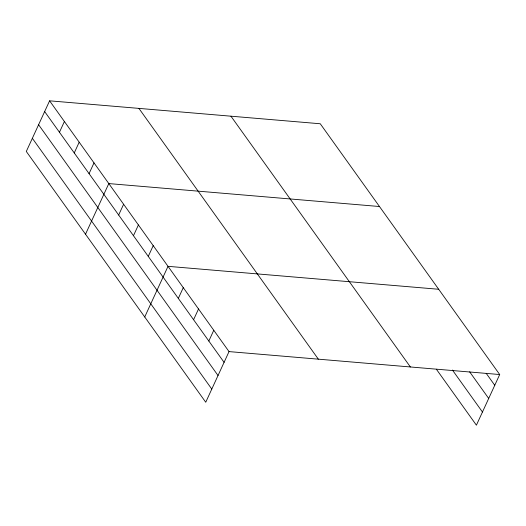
<?xml version="1.0" encoding="UTF-8"?>
<svg xmlns="http://www.w3.org/2000/svg" width="526" height="526" viewBox="0 0 526 526"><rect width="100%" height="100%" fill="white"/><g stroke="black" fill="none" stroke-linecap="round" stroke-linejoin="round"><path stroke-width="0.79" d="M49.595 100.821L26.3 151.462L205.738 402.239L229.027 351.598L49.595 100.821L320.262 123.761L499.7 374.538L476.405 425.179L436.37 369.226M59.451 132.263L64.396 121.513M74.251 152.948L79.196 142.198M89.058 173.639L94.003 162.889M85.514 234.221L108.803 183.581L379.476 206.521M118.666 215.016L123.61 204.266M133.466 235.707L138.41 224.957M148.273 256.392L153.217 245.642M144.729 316.974L168.018 266.334L438.691 289.274M178.327 298.4L183.272 287.65M193.581 319.716L198.526 308.966M208.829 341.032L213.773 330.282M229.027 351.598L499.7 374.538M486.175 373.296L494.756 385.288M469.633 371.803L488.7 398.452M452.432 370.048L482.46 412.016M230.94 116.193L410.379 366.964M138.917 108.395L318.348 359.166M44.651 111.571L224.083 362.348M38.595 124.734L218.027 375.511M32.356 138.299L211.787 389.076"/></g></svg>
